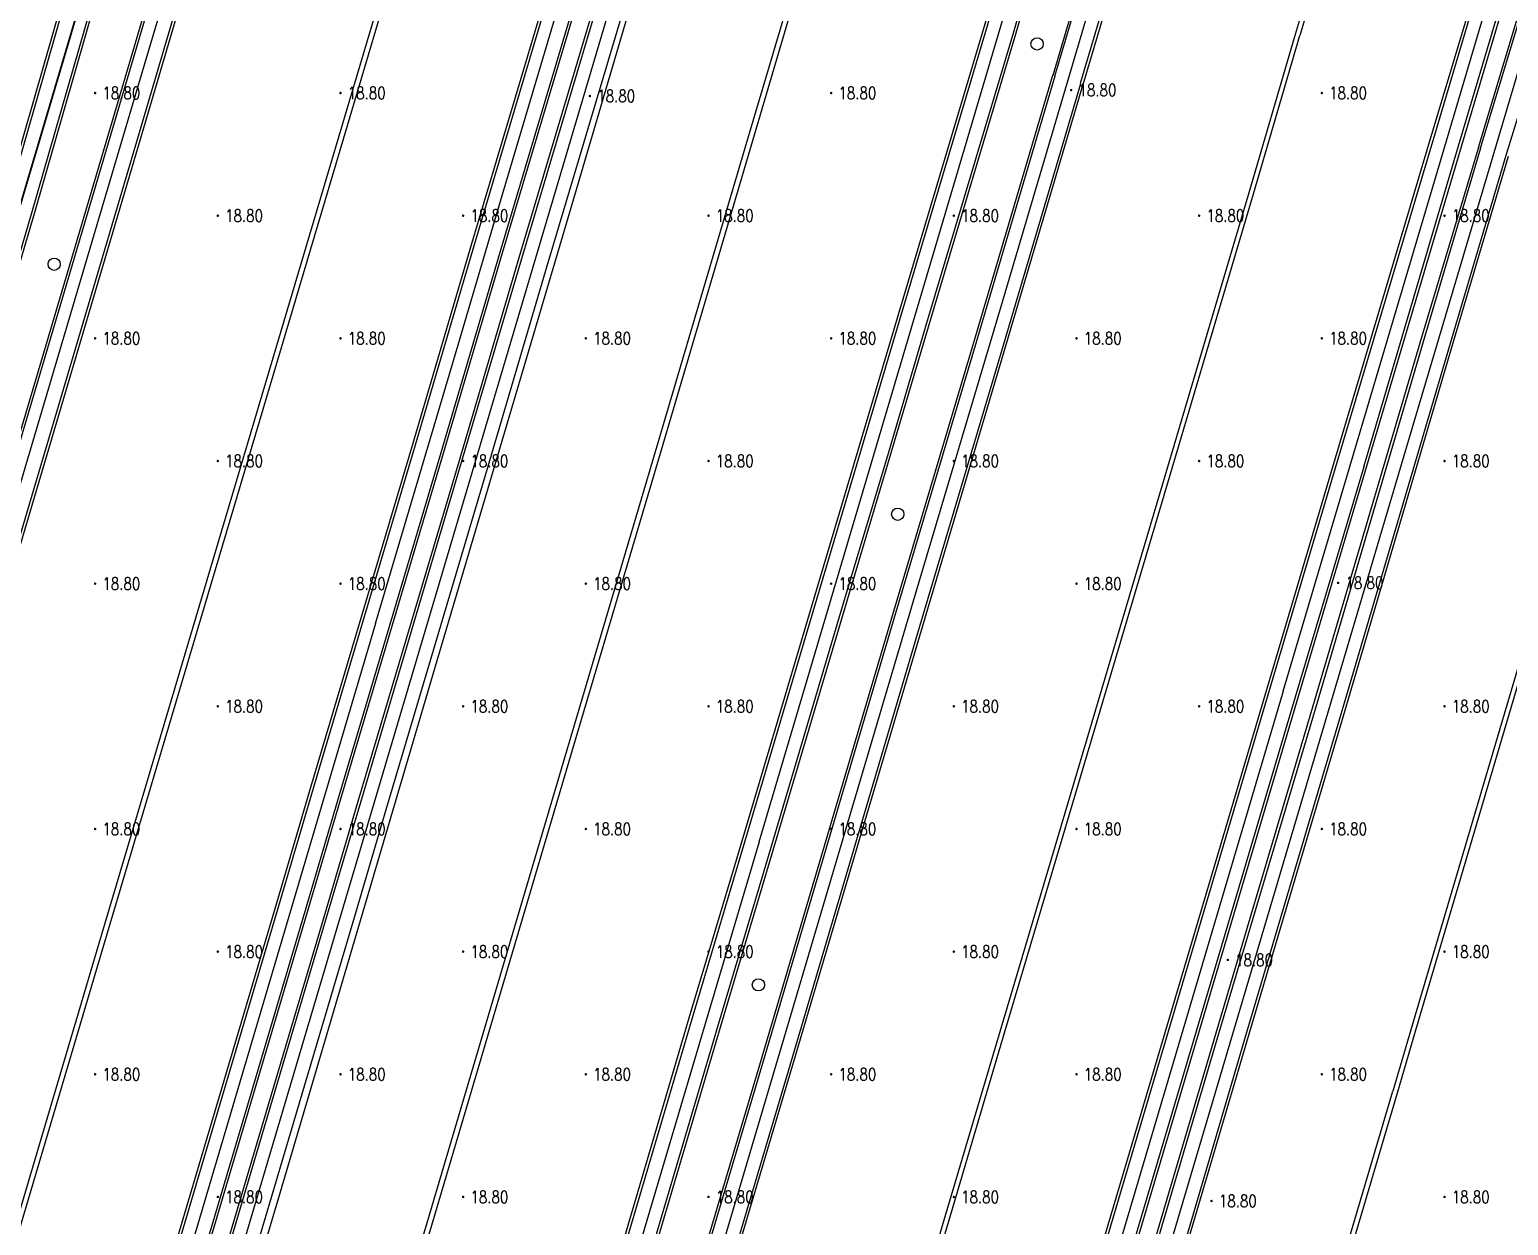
# Model space of a CAD drawing. Extents: x 404846 to 408477, y 3390929 to 3392894.
# Drawn here: x 406306 to 406426.6, y 3391882.1 to 3391979.6 of the extents above; entities that cross this region are included whole.
import ezdxf
from ezdxf.enums import TextEntityAlignment as Align

# ---------------------------------------------------------------- set-up
doc = ezdxf.new("R2010")
doc.units = 0
doc.header["$LTSCALE"] = 0.5
doc.layers.get('0').update_dxf_attribs({"linetype": 'CONTINUOUS'})
for name, color, linetype in [('3221', 6, 'CONTINUOUS'), ('GCD', 1, 'CONTINUOUS'), ('GXYZ', 2, 'CONTINUOUS'), ('JMD', 6, 'CONTINUOUS'), ('SXSS', 5, 'CONTINUOUS'), ('ZBTZ', 3, 'CONTINUOUS')]:
    doc.layers.add(name, color=color, linetype=linetype)
doc.styles.add('HZ', font='rs.shx', dxfattribs={"width": 0.8, "bigfont": 'hztxt.shx'})
doc.linetypes.add('1161', pattern='A,0,[149,AAA.SHX,S=0.15,R=0,X=0,Y=0],-1.6', length=1.6)
doc.linetypes.add('444', pattern='A,4.5,[145,AAA.SHX,S=1,R=0,X=0,Y=1],4.5,-0.5,[146,AAA.SHX,S=1,R=0,X=0,Y=0],-0.5', length=10)

# ---------------------------------------------------------------- blocks, each defined once
blk = doc.blocks.new('GC200')
at = {"linetype": 'Continuous', "const_width": 0.2, "flags": 128}
blk.add_lwpolyline([(-0.1, 0, 1), (0.1, 0, 1)], format="xyb", close=True, dxfattribs=at)
blk = doc.blocks.new('gc188')
blk.add_circle((0, 0), 1)

msp = doc.modelspace()

# ---------------------------------------------------------------- linework, layer by layer
at = {"layer": '3221', "color": 6}
for points in [[(406222.058, 3391793.734, 18.825), (406240.981, 3391857.474, 18.967), (406248.828, 3391883.928, 18.765), (406252.893, 3391897.652, 18.789), (406260.068, 3391921.948, 19.008), (406269.552, 3391953.881, 18.843), (406283.226, 3391999.984, 18.679), (406291.42, 3392027.632, 18.98), (406300.826, 3392059.43, 18.755), (406330.553, 3392050.637, 18.755), (406321.145, 3392018.83, 18.98), (406312.946, 3391991.169, 18.679), (406299.271, 3391945.06, 18.843), (406289.792, 3391913.146, 19.008), (406282.617, 3391888.848, 18.789), (406278.55, 3391875.118, 18.765), (406270.699, 3391848.652, 18.967), (406251.776, 3391784.914, 18.825), (406246.28, 3391766.397, 18.855), (406243.272, 3391756.231, 18.84), (406241.392, 3391749.888, 18.828), (406236.715, 3391733.919, 18.759), (406231.935, 3391717.868, 18.788), (406225.742, 3391696.817, 18.729)], [(406334.222, 3391931.143, 18.679), (406340.457, 3391952.196, 18.579), (406344.53, 3391966.029, 18.463), (406348.882, 3391980.64, 18.525), (406355.153, 3392001.822, 18.498), (406359.486, 3392016.39, 18.585), (406362.772, 3392027.563, 18.641), (406366.544, 3392040.126, 18.762), (406336.854, 3392049.041, 18.762), (406333.056, 3392036.395, 18.641), (406329.758, 3392025.182, 18.585), (406325.434, 3392010.641, 18.498), (406319.165, 3391989.465, 18.525), (406314.806, 3391974.832, 18.463), (406310.726, 3391960.975, 18.579), (406304.499, 3391939.947, 18.679)], [(406365.489, 3391913.345, 18.584), (406383.759, 3391974.973, 19.026), (406396.401, 3392017.698, 18.747), (406400.09, 3392030.164, 18.747), (406370.364, 3392038.96, 18.747), (406366.675, 3392026.494, 18.747), (406354.036, 3391983.777, 19.026), (406335.764, 3391922.146, 18.584)], [(406408.206, 3391925.61, 18.706), (406415.012, 3391948.502, 18.91), (406421.312, 3391969.747, 18.91), (406426.414, 3391987.021, 18.91), (406432.267, 3392006.784, 18.766), (406436.05, 3392019.533, 18.696), (406406.331, 3392028.353, 18.696), (406402.545, 3392015.595, 18.766), (406396.687, 3391995.813, 18.91), (406391.586, 3391978.544, 18.91), (406385.294, 3391957.326, 18.91), (406378.486, 3391934.427, 18.706)], [(406448.421, 3391938.186, 18.769), (406459.185, 3391974.446, 18.769), (406466.823, 3392000.308, 18.734), (406469.598, 3392009.529, 18.743), (406439.892, 3392018.393, 18.743), (406437.115, 3392009.166, 18.734), (406429.461, 3391983.247, 18.769), (406418.703, 3391947.009, 18.769)], [(406282.617, 3391888.848, 18.789), (406297.461, 3391938.988, 18.995), (406313.279, 3391992.346, 18.85)], [(406418.703, 3391947.009, 18.769), (406394.464, 3391865.18, 18.604), (406383.279, 3391827.41, 18.57), (406380.784, 3391819.056, 18.637)], [(406378.486, 3391934.427, 18.706), (406367.717, 3391898.066, 18.882), (406345.171, 3391821.945, 18.72)], [(406334.222, 3391931.143, 18.679), (406319.505, 3391881.433, 18.678), (406307.125, 3391839.543, 18.77)], [(406408.206, 3391925.61, 18.706), (406397.441, 3391889.263, 18.882), (406374.895, 3391813.142, 18.72)], [(406335.764, 3391922.146, 18.584), (406329.394, 3391900.619, 18.608), (406320.559, 3391870.83, 18.579), (406312.112, 3391842.334, 18.768)], [(406365.489, 3391913.345, 18.584), (406359.117, 3391891.813, 18.608), (406350.28, 3391862.018, 18.579), (406341.834, 3391833.523, 18.768)]]:
    msp.add_polyline3d(points, dxfattribs=at)
at = {"layer": 'JMD', "linetype": '444', "elevation": 20.629, "flags": 128}
msp.add_lwpolyline([(406361.15, 3392002.116), (406360.531, 3392000.301), (406349.817, 3391963.911), (406339.215, 3391928.078), (406326.307, 3391884.315), (406312.99, 3391839.684)], dxfattribs=at)
at = {"layer": 'SXSS', "linetype": 'Continuous', "flags": 128}
for points, elevation in [([(406295.649, 3391849.538), (406300.396, 3391865.583), (406306.796, 3391887.138), (406312.282, 3391905.654), (406338.73, 3391994.626), (406342.266, 3392006.761), (406341.867, 3392006.877), (406338.331, 3391994.744), (406311.883, 3391905.772), (406306.398, 3391887.256), (406299.997, 3391865.701), (406295.25, 3391849.656)], 18.697), ([(406325.767, 3391839.515), (406330.38, 3391855.112), (406337.624, 3391879.526), (406350.603, 3391923.416), (406356.552, 3391943.484), (406364.714, 3391971.097), (406370.126, 3391989.342)], 18.695), ([(406326.173, 3391839.395), (406330.785, 3391854.992), (406338.03, 3391879.406), (406351.009, 3391923.295), (406356.957, 3391943.364), (406365.12, 3391970.976), (406370.505, 3391989.235)], 18.695), ([(406409.207, 3391979.179), (406411.42, 3391986.548), (406411.773, 3391986.442), (406409.565, 3391979.074)], 18.712), ([(406362.554, 3391821.63), (406368.198, 3391840.581), (406376.059, 3391867.228), (406380.588, 3391882.519), (406384.545, 3391895.853), (406389.928, 3391913.967), (406398.158, 3391941.691), (406405.425, 3391966.262), (406409.207, 3391979.179)], 18.828), ([(406362.912, 3391821.523), (406368.556, 3391840.475), (406376.417, 3391867.123), (406380.946, 3391882.413), (406384.903, 3391895.747), (406390.286, 3391913.861), (406398.515, 3391941.585), (406405.784, 3391966.156), (406409.565, 3391979.074)], 18.828), ([(406417.53, 3391892.88), (406418.995, 3391897.892), (406427.757, 3391927.491), (406434.182, 3391949.132), (406439.894, 3391968.382), (406442.543, 3391977.322), (406442.158, 3391977.436), (406439.509, 3391968.496), (406433.797, 3391949.246), (406427.372, 3391927.605), (406418.609, 3391898.005), (406417.144, 3391892.993)], 18.514), ([(406394.708, 3391817.245), (406401.836, 3391841.23), (406417.144, 3391892.993)], 18.565), ([(406395.078, 3391817.135), (406402.206, 3391841.12), (406417.53, 3391892.88)], 18.565)]:
    msp.add_lwpolyline(points, dxfattribs=dict(at, elevation=elevation))
at = {"layer": 'ZBTZ', "linetype": '1161', "flags": 128}
for points, elevation in [([(406306.445, 3391841.109), (406310.223, 3391853.751), (406317.283, 3391877.576), (406326.464, 3391908.577), (406329.173, 3391917.715), (406337.469, 3391945.698), (406342.299, 3391962.037), (406348.863, 3391984.12), (406355.01, 3392004.904), (406361.455, 3392026.662), (406365.378, 3392039.937), (406367.468, 3392039.319), (406363.544, 3392026.044), (406357.099, 3392004.285), (406350.953, 3391983.498)], 18.787), ([(406388.201, 3391985.422), (406391.991, 3391998.29), (406398.724, 3392020.967), (406401.219, 3392029.349), (406401.866, 3392031.496), (406405.584, 3392030.315), (406405.004, 3392028.269), (406403.074, 3392021.929), (406394.202, 3391991.925), (406389.425, 3391975.81)], 18.81), ([(406389.598, 3391975.759), (406394.375, 3391991.874), (406403.247, 3392021.877), (406405.177, 3392028.216), (406407.245, 3392027.587), (406405.317, 3392021.255), (406396.448, 3391991.26), (406391.67, 3391975.145)], 18.849), ([(406424.126, 3391969.939), (406428.411, 3391984.157), (406438.536, 3392018.344), (406439.131, 3392020.412), (406437.781, 3392020.857), (406437.111, 3392018.678), (406430.548, 3391996.39), (406422.72, 3391970.002), (406414.986, 3391943.857)], 18.921), ([(406414.782, 3391943.917), (406422.516, 3391970.062), (406430.344, 3391996.45), (406436.907, 3392018.738), (406434.845, 3392019.345), (406428.283, 3391997.06), (406420.455, 3391970.673), (406412.678, 3391944.542)], 18.926), ([(406424.302, 3391969.885), (406428.588, 3391984.105), (406438.712, 3392018.292)], 18.975), ([(406438.712, 3392018.292), (406440.728, 3392017.591), (406436.782, 3392004.235), (406430.126, 3391981.788), (406428.126, 3391975), (406426.358, 3391969.277)], 18.859), ([(406306.231, 3391841.173), (406310.004, 3391853.816), (406317.064, 3391877.641), (406326.244, 3391908.642), (406328.954, 3391917.78), (406337.25, 3391945.763), (406342.08, 3391962.102), (406348.643, 3391984.185), (406354.396, 3392003.741), (406354.327, 3392003.763)], 18.789), ([(406276.753, 3391850.655), (406279.668, 3391860.494), (406285.564, 3391880.298), (406293.981, 3391908.748), (406299.548, 3391927.477), (406312.491, 3391971.095), (406321.893, 3392002.994)], 18.79), ([(406276.934, 3391850.602), (406279.849, 3391860.44), (406285.745, 3391880.244), (406294.162, 3391908.694), (406299.729, 3391927.423), (406312.672, 3391971.042), (406322.074, 3392002.941)], 18.79), ([(406279.023, 3391849.982), (406281.938, 3391859.819), (406287.834, 3391879.624), (406296.252, 3391908.075), (406301.819, 3391926.802), (406314.761, 3391970.424), (406324.165, 3392002.325)], 18.79), ([(406279.244, 3391849.917), (406282.159, 3391859.754), (406288.055, 3391879.559), (406296.472, 3391908.009), (406302.039, 3391926.737), (406314.982, 3391970.358), (406324.385, 3392002.26)], 18.79), ([(406270.107, 3391851.005), (406275.698, 3391869.994), (406280.171, 3391885.08), (406288.034, 3391911.709), (406294.637, 3391934.01), (406299.551, 3391950.562), (406303.91, 3391965.275), (406312.126, 3391993.883)], 18.852), ([(406270.288, 3391850.951), (406275.917, 3391869.929), (406280.39, 3391885.015), (406288.253, 3391911.644), (406294.856, 3391933.945), (406299.77, 3391950.497), (406304.129, 3391965.211), (406312.346, 3391993.82)], 18.852), ([(406272.348, 3391850.338), (406277.994, 3391869.313), (406282.467, 3391884.401), (406290.33, 3391911.03), (406296.933, 3391933.33), (406301.847, 3391949.881), (406306.209, 3391964.605), (406314.428, 3391993.222)], 18.852), ([(406272.539, 3391850.284), (406278.203, 3391869.252), (406282.676, 3391884.339), (406290.54, 3391910.968), (406297.142, 3391933.268), (406302.056, 3391949.819), (406306.418, 3391964.544), (406314.638, 3391993.162)], 18.852), ([(406391.904, 3391975.075), (406396.701, 3391991.199)], 18.963), ([(406340.603, 3391834.117), (406345.412, 3391850.26), (406351.33, 3391870.267), (406359.801, 3391898.977), (406363.884, 3391912.674), (406370.183, 3391933.929), (406373.566, 3391945.258), (406376.763, 3391956.061), (406383.915, 3391980.033), (406385.718, 3391986.149)], 18.681), ([(406340.832, 3391834.049), (406345.641, 3391850.192), (406351.559, 3391870.199), (406360.03, 3391898.909), (406364.113, 3391912.605), (406370.412, 3391933.86), (406373.795, 3391945.189), (406376.992, 3391955.993), (406384.144, 3391979.967), (406385.885, 3391986.082)], 18.681), ([(406342.925, 3391833.426), (406347.735, 3391849.571), (406353.653, 3391869.58), (406362.124, 3391898.288), (406366.206, 3391911.983), (406372.506, 3391933.238), (406375.888, 3391944.567), (406379.086, 3391955.371), (406386.241, 3391979.355), (406387.986, 3391985.484)], 18.681), ([(406343.14, 3391833.362), (406347.949, 3391849.507), (406353.868, 3391869.517), (406362.339, 3391898.224), (406366.421, 3391911.919), (406372.721, 3391933.174), (406376.103, 3391944.503), (406379.3, 3391955.307), (406386.456, 3391979.293), (406388.201, 3391985.422)], 18.681), ([(406308.559, 3391840.48), (406312.313, 3391853.132), (406319.373, 3391876.957), (406328.554, 3391907.957), (406331.263, 3391917.095), (406339.56, 3391945.079), (406344.389, 3391961.417), (406350.953, 3391983.498)], 18.77), ([(406308.748, 3391840.424), (406312.502, 3391853.076), (406319.562, 3391876.901), (406328.743, 3391907.901), (406331.452, 3391917.039), (406339.748, 3391945.023), (406344.578, 3391961.361), (406351.141, 3391983.442)], 18.77), ([(406310.11, 3391840.02), (406313.864, 3391852.672), (406320.924, 3391876.497), (406330.105, 3391907.498), (406332.814, 3391916.635), (406341.11, 3391944.62), (406345.94, 3391960.958), (406352.503, 3391983.038)], 18.77), ([(406310.318, 3391839.958), (406314.072, 3391852.61), (406321.132, 3391876.436), (406330.313, 3391907.436), (406333.022, 3391916.574), (406341.319, 3391944.559), (406346.148, 3391960.896), (406352.711, 3391982.976)], 18.77), ([(406423.971, 3391983.229), (406420.23, 3391970.739), (406412.449, 3391944.61)], 18.945), ([(406312.391, 3391839.343), (406316.145, 3391851.996), (406323.205, 3391875.821), (406332.386, 3391906.822), (406335.095, 3391915.959), (406343.392, 3391943.945), (406348.221, 3391960.281), (406354.784, 3391982.36)], 18.77), ([(406389.41, 3391975.815), (406383.027, 3391954.204), (406376.295, 3391931.562), (406365.582, 3391895.312), (406357.266, 3391867.345), (406351.129, 3391846.542), (406343.98, 3391822.46)], 18.837), ([(406389.598, 3391975.759), (406383.215, 3391954.148), (406376.483, 3391931.506), (406365.77, 3391895.256), (406357.454, 3391867.29), (406351.318, 3391846.486), (406344.168, 3391822.404)], 18.837), ([(406391.688, 3391975.142), (406385.304, 3391953.529), (406378.572, 3391930.887), (406367.859, 3391894.637), (406359.544, 3391866.671), (406353.407, 3391845.868), (406346.257, 3391821.784)], 18.837), ([(406391.885, 3391975.083), (406385.502, 3391953.47), (406378.77, 3391930.828), (406368.056, 3391894.579), (406359.741, 3391866.612), (406353.605, 3391845.81), (406346.455, 3391821.725)], 18.837), ([(406424.126, 3391969.939), (406419.532, 3391954.637), (406410.607, 3391924.305), (406402.717, 3391897.736)], 18.669), ([(406424.302, 3391969.885), (406419.766, 3391954.568), (406410.841, 3391924.236), (406402.951, 3391897.667)], 18.649), ([(406426.358, 3391969.277), (406421.822, 3391953.961), (406412.897, 3391923.628), (406405.006, 3391897.057)], 18.476), ([(406426.563, 3391969.216), (406422.027, 3391953.9), (406413.102, 3391923.567), (406405.211, 3391896.996)], 18.476), ([(406412.449, 3391944.61), (406406.405, 3391924.262), (406398.769, 3391898.491), (406388.389, 3391863.458), (406380.213, 3391835.858), (406375.693, 3391820.583)], 18.758), ([(406412.678, 3391944.542), (406406.634, 3391924.194), (406398.998, 3391898.423), (406388.618, 3391863.39), (406380.441, 3391835.79), (406375.921, 3391820.516)], 18.758), ([(406414.782, 3391943.917), (406408.738, 3391923.57), (406401.102, 3391897.799), (406390.722, 3391862.767), (406382.546, 3391835.167), (406378.026, 3391819.893)], 18.758), ([(406414.986, 3391943.857), (406408.933, 3391923.512), (406401.297, 3391897.741), (406390.917, 3391862.709), (406382.741, 3391835.109), (406378.221, 3391819.835)], 18.758), ([(406402.717, 3391897.736), (406398.873, 3391884.67), (406392.804, 3391864.1), (406379.514, 3391819.304)], 18.716), ([(406402.951, 3391897.667), (406399.077, 3391884.61), (406393.008, 3391864.04), (406379.718, 3391819.243)], 18.716), ([(406405.006, 3391897.057), (406399.862, 3391879.552), (406392.053, 3391853.217), (406381.866, 3391818.757)], 18.686), ([(406405.211, 3391896.996), (406400.053, 3391879.495), (406392.245, 3391853.16), (406382.058, 3391818.7)], 18.686)]:
    msp.add_lwpolyline(points, dxfattribs=dict(at, elevation=elevation))

# ---------------------------------------------------------------- block references
at = {"layer": 'GCD', "linetype": 'Continuous'}
ref = msp.add_blockref('GC200', (406311.358, 3391974.379, 18.8), dxfattribs=dict(at, xscale=0.5, yscale=0.5, zscale=0.5))
ref.add_attrib('height', '18.80', dxfattribs={"linetype": 'Continuous', "height": 1, "style": 'HZ', "width": 0.8}).set_placement((406311.958, 3391974.379, 18.8), align=Align.MIDDLE_LEFT)
ref = msp.add_blockref('GC200', (406331.358, 3391974.379, 18.8), dxfattribs=dict(at, xscale=0.5, yscale=0.5, zscale=0.5))
ref.add_attrib('height', '18.80', dxfattribs={"linetype": 'Continuous', "height": 1, "style": 'HZ', "width": 0.8}).set_placement((406331.958, 3391974.379, 18.8), align=Align.MIDDLE_LEFT)
ref = msp.add_blockref('GC200', (406351.698, 3391974.134, 18.8), dxfattribs=dict(at, xscale=0.5, yscale=0.5, zscale=0.5))
ref.add_attrib('height', '18.80', dxfattribs={"linetype": 'Continuous', "height": 1, "style": 'HZ', "width": 0.8}).set_placement((406352.298, 3391974.134, 18.8), align=Align.MIDDLE_LEFT)
ref = msp.add_blockref('GC200', (406371.358, 3391974.379, 18.8), dxfattribs=dict(at, xscale=0.5, yscale=0.5, zscale=0.5))
ref.add_attrib('height', '18.80', dxfattribs={"linetype": 'Continuous', "height": 1, "style": 'HZ', "width": 0.8}).set_placement((406371.958, 3391974.379, 18.8), align=Align.MIDDLE_LEFT)
ref = msp.add_blockref('GC200', (406390.931, 3391974.621, 18.8), dxfattribs=dict(at, xscale=0.5, yscale=0.5, zscale=0.5))
ref.add_attrib('height', '18.80', dxfattribs={"linetype": 'Continuous', "height": 1, "style": 'HZ', "width": 0.8}).set_placement((406391.531, 3391974.621, 18.8), align=Align.MIDDLE_LEFT)
ref = msp.add_blockref('GC200', (406411.358, 3391974.379, 18.8), dxfattribs=dict(at, xscale=0.5, yscale=0.5, zscale=0.5))
ref.add_attrib('height', '18.80', dxfattribs={"linetype": 'Continuous', "height": 1, "style": 'HZ', "width": 0.8}).set_placement((406411.958, 3391974.379, 18.8), align=Align.MIDDLE_LEFT)
ref = msp.add_blockref('GC200', (406321.358, 3391964.379, 18.8), dxfattribs=dict(at, xscale=0.5, yscale=0.5, zscale=0.5))
ref.add_attrib('height', '18.80', dxfattribs={"linetype": 'Continuous', "height": 1, "style": 'HZ', "width": 0.8}).set_placement((406321.958, 3391964.379, 18.8), align=Align.MIDDLE_LEFT)
ref = msp.add_blockref('GC200', (406341.358, 3391964.379, 18.8), dxfattribs=dict(at, xscale=0.5, yscale=0.5, zscale=0.5))
ref.add_attrib('height', '18.80', dxfattribs={"linetype": 'Continuous', "height": 1, "style": 'HZ', "width": 0.8}).set_placement((406341.958, 3391964.379, 18.8), align=Align.MIDDLE_LEFT)
ref = msp.add_blockref('GC200', (406361.358, 3391964.379, 18.8), dxfattribs=dict(at, xscale=0.5, yscale=0.5, zscale=0.5))
ref.add_attrib('height', '18.80', dxfattribs={"linetype": 'Continuous', "height": 1, "style": 'HZ', "width": 0.8}).set_placement((406361.958, 3391964.379, 18.8), align=Align.MIDDLE_LEFT)
ref = msp.add_blockref('GC200', (406381.358, 3391964.379, 18.8), dxfattribs=dict(at, xscale=0.5, yscale=0.5, zscale=0.5))
ref.add_attrib('height', '18.80', dxfattribs={"linetype": 'Continuous', "height": 1, "style": 'HZ', "width": 0.8}).set_placement((406381.958, 3391964.379, 18.8), align=Align.MIDDLE_LEFT)
ref = msp.add_blockref('GC200', (406401.358, 3391964.379, 18.8), dxfattribs=dict(at, xscale=0.5, yscale=0.5, zscale=0.5))
ref.add_attrib('height', '18.80', dxfattribs={"linetype": 'Continuous', "height": 1, "style": 'HZ', "width": 0.8}).set_placement((406401.958, 3391964.379, 18.8), align=Align.MIDDLE_LEFT)
ref = msp.add_blockref('GC200', (406421.358, 3391964.379, 18.8), dxfattribs=dict(at, xscale=0.5, yscale=0.5, zscale=0.5))
ref.add_attrib('height', '18.80', dxfattribs={"linetype": 'Continuous', "height": 1, "style": 'HZ', "width": 0.8}).set_placement((406421.958, 3391964.379, 18.8), align=Align.MIDDLE_LEFT)
ref = msp.add_blockref('GC200', (406311.358, 3391954.379, 18.8), dxfattribs=dict(at, xscale=0.5, yscale=0.5, zscale=0.5))
ref.add_attrib('height', '18.80', dxfattribs={"linetype": 'Continuous', "height": 1, "style": 'HZ', "width": 0.8}).set_placement((406311.958, 3391954.379, 18.8), align=Align.MIDDLE_LEFT)
ref = msp.add_blockref('GC200', (406331.358, 3391954.379, 18.8), dxfattribs=dict(at, xscale=0.5, yscale=0.5, zscale=0.5))
ref.add_attrib('height', '18.80', dxfattribs={"linetype": 'Continuous', "height": 1, "style": 'HZ', "width": 0.8}).set_placement((406331.958, 3391954.379, 18.8), align=Align.MIDDLE_LEFT)
ref = msp.add_blockref('GC200', (406351.358, 3391954.379, 18.8), dxfattribs=dict(at, xscale=0.5, yscale=0.5, zscale=0.5))
ref.add_attrib('height', '18.80', dxfattribs={"linetype": 'Continuous', "height": 1, "style": 'HZ', "width": 0.8}).set_placement((406351.958, 3391954.379, 18.8), align=Align.MIDDLE_LEFT)
ref = msp.add_blockref('GC200', (406371.358, 3391954.379, 18.8), dxfattribs=dict(at, xscale=0.5, yscale=0.5, zscale=0.5))
ref.add_attrib('height', '18.80', dxfattribs={"linetype": 'Continuous', "height": 1, "style": 'HZ', "width": 0.8}).set_placement((406371.958, 3391954.379, 18.8), align=Align.MIDDLE_LEFT)
ref = msp.add_blockref('GC200', (406391.358, 3391954.379, 18.8), dxfattribs=dict(at, xscale=0.5, yscale=0.5, zscale=0.5))
ref.add_attrib('height', '18.80', dxfattribs={"linetype": 'Continuous', "height": 1, "style": 'HZ', "width": 0.8}).set_placement((406391.958, 3391954.379, 18.8), align=Align.MIDDLE_LEFT)
ref = msp.add_blockref('GC200', (406411.358, 3391954.379, 18.8), dxfattribs=dict(at, xscale=0.5, yscale=0.5, zscale=0.5))
ref.add_attrib('height', '18.80', dxfattribs={"linetype": 'Continuous', "height": 1, "style": 'HZ', "width": 0.8}).set_placement((406411.958, 3391954.379, 18.8), align=Align.MIDDLE_LEFT)
ref = msp.add_blockref('GC200', (406321.358, 3391944.379, 18.8), dxfattribs=dict(at, xscale=0.5, yscale=0.5, zscale=0.5))
ref.add_attrib('height', '18.80', dxfattribs={"linetype": 'Continuous', "height": 1, "style": 'HZ', "width": 0.8}).set_placement((406321.958, 3391944.379, 18.8), align=Align.MIDDLE_LEFT)
ref = msp.add_blockref('GC200', (406341.358, 3391944.379, 18.8), dxfattribs=dict(at, xscale=0.5, yscale=0.5, zscale=0.5))
ref.add_attrib('height', '18.80', dxfattribs={"linetype": 'Continuous', "height": 1, "style": 'HZ', "width": 0.8}).set_placement((406341.958, 3391944.379, 18.8), align=Align.MIDDLE_LEFT)
ref = msp.add_blockref('GC200', (406361.358, 3391944.379, 18.8), dxfattribs=dict(at, xscale=0.5, yscale=0.5, zscale=0.5))
ref.add_attrib('height', '18.80', dxfattribs={"linetype": 'Continuous', "height": 1, "style": 'HZ', "width": 0.8}).set_placement((406361.958, 3391944.379, 18.8), align=Align.MIDDLE_LEFT)
ref = msp.add_blockref('GC200', (406381.358, 3391944.379, 18.8), dxfattribs=dict(at, xscale=0.5, yscale=0.5, zscale=0.5))
ref.add_attrib('height', '18.80', dxfattribs={"linetype": 'Continuous', "height": 1, "style": 'HZ', "width": 0.8}).set_placement((406381.958, 3391944.379, 18.8), align=Align.MIDDLE_LEFT)
ref = msp.add_blockref('GC200', (406401.358, 3391944.379, 18.8), dxfattribs=dict(at, xscale=0.5, yscale=0.5, zscale=0.5))
ref.add_attrib('height', '18.80', dxfattribs={"linetype": 'Continuous', "height": 1, "style": 'HZ', "width": 0.8}).set_placement((406401.958, 3391944.379, 18.8), align=Align.MIDDLE_LEFT)
ref = msp.add_blockref('GC200', (406421.358, 3391944.379, 18.8), dxfattribs=dict(at, xscale=0.5, yscale=0.5, zscale=0.5))
ref.add_attrib('height', '18.80', dxfattribs={"linetype": 'Continuous', "height": 1, "style": 'HZ', "width": 0.8}).set_placement((406421.958, 3391944.379, 18.8), align=Align.MIDDLE_LEFT)
ref = msp.add_blockref('GC200', (406311.358, 3391934.379, 18.8), dxfattribs=dict(at, xscale=0.5, yscale=0.5, zscale=0.5))
ref.add_attrib('height', '18.80', dxfattribs={"linetype": 'Continuous', "height": 1, "style": 'HZ', "width": 0.8}).set_placement((406311.958, 3391934.379, 18.8), align=Align.MIDDLE_LEFT)
ref = msp.add_blockref('GC200', (406331.358, 3391934.379, 18.8), dxfattribs=dict(at, xscale=0.5, yscale=0.5, zscale=0.5))
ref.add_attrib('height', '18.80', dxfattribs={"linetype": 'Continuous', "height": 1, "style": 'HZ', "width": 0.8}).set_placement((406331.958, 3391934.379, 18.8), align=Align.MIDDLE_LEFT)
ref = msp.add_blockref('GC200', (406351.358, 3391934.379, 18.8), dxfattribs=dict(at, xscale=0.5, yscale=0.5, zscale=0.5))
ref.add_attrib('height', '18.80', dxfattribs={"linetype": 'Continuous', "height": 1, "style": 'HZ', "width": 0.8}).set_placement((406351.958, 3391934.379, 18.8), align=Align.MIDDLE_LEFT)
ref = msp.add_blockref('GC200', (406371.358, 3391934.379, 18.8), dxfattribs=dict(at, xscale=0.5, yscale=0.5, zscale=0.5))
ref.add_attrib('height', '18.80', dxfattribs={"linetype": 'Continuous', "height": 1, "style": 'HZ', "width": 0.8}).set_placement((406371.958, 3391934.379, 18.8), align=Align.MIDDLE_LEFT)
ref = msp.add_blockref('GC200', (406391.358, 3391934.379, 18.8), dxfattribs=dict(at, xscale=0.5, yscale=0.5, zscale=0.5))
ref.add_attrib('height', '18.80', dxfattribs={"linetype": 'Continuous', "height": 1, "style": 'HZ', "width": 0.8}).set_placement((406391.958, 3391934.379, 18.8), align=Align.MIDDLE_LEFT)
ref = msp.add_blockref('GC200', (406412.691, 3391934.445, 18.8), dxfattribs=dict(at, xscale=0.5, yscale=0.5, zscale=0.5))
ref.add_attrib('height', '18.80', dxfattribs={"linetype": 'Continuous', "height": 1, "style": 'HZ', "width": 0.8}).set_placement((406413.291, 3391934.445, 18.8), align=Align.MIDDLE_LEFT)
ref = msp.add_blockref('GC200', (406321.358, 3391924.379, 18.8), dxfattribs=dict(at, xscale=0.5, yscale=0.5, zscale=0.5))
ref.add_attrib('height', '18.80', dxfattribs={"linetype": 'Continuous', "height": 1, "style": 'HZ', "width": 0.8}).set_placement((406321.958, 3391924.379, 18.8), align=Align.MIDDLE_LEFT)
ref = msp.add_blockref('GC200', (406341.358, 3391924.379, 18.8), dxfattribs=dict(at, xscale=0.5, yscale=0.5, zscale=0.5))
ref.add_attrib('height', '18.80', dxfattribs={"linetype": 'Continuous', "height": 1, "style": 'HZ', "width": 0.8}).set_placement((406341.958, 3391924.379, 18.8), align=Align.MIDDLE_LEFT)
ref = msp.add_blockref('GC200', (406361.358, 3391924.379, 18.8), dxfattribs=dict(at, xscale=0.5, yscale=0.5, zscale=0.5))
ref.add_attrib('height', '18.80', dxfattribs={"linetype": 'Continuous', "height": 1, "style": 'HZ', "width": 0.8}).set_placement((406361.958, 3391924.379, 18.8), align=Align.MIDDLE_LEFT)
ref = msp.add_blockref('GC200', (406381.358, 3391924.379, 18.8), dxfattribs=dict(at, xscale=0.5, yscale=0.5, zscale=0.5))
ref.add_attrib('height', '18.80', dxfattribs={"linetype": 'Continuous', "height": 1, "style": 'HZ', "width": 0.8}).set_placement((406381.958, 3391924.379, 18.8), align=Align.MIDDLE_LEFT)
ref = msp.add_blockref('GC200', (406401.358, 3391924.379, 18.8), dxfattribs=dict(at, xscale=0.5, yscale=0.5, zscale=0.5))
ref.add_attrib('height', '18.80', dxfattribs={"linetype": 'Continuous', "height": 1, "style": 'HZ', "width": 0.8}).set_placement((406401.958, 3391924.379, 18.8), align=Align.MIDDLE_LEFT)
ref = msp.add_blockref('GC200', (406421.358, 3391924.379, 18.8), dxfattribs=dict(at, xscale=0.5, yscale=0.5, zscale=0.5))
ref.add_attrib('height', '18.80', dxfattribs={"linetype": 'Continuous', "height": 1, "style": 'HZ', "width": 0.8}).set_placement((406421.958, 3391924.379, 18.8), align=Align.MIDDLE_LEFT)
ref = msp.add_blockref('GC200', (406311.358, 3391914.379, 18.8), dxfattribs=dict(at, xscale=0.5, yscale=0.5, zscale=0.5))
ref.add_attrib('height', '18.80', dxfattribs={"linetype": 'Continuous', "height": 1, "style": 'HZ', "width": 0.8}).set_placement((406311.958, 3391914.379, 18.8), align=Align.MIDDLE_LEFT)
ref = msp.add_blockref('GC200', (406331.358, 3391914.379, 18.8), dxfattribs=dict(at, xscale=0.5, yscale=0.5, zscale=0.5))
ref.add_attrib('height', '18.80', dxfattribs={"linetype": 'Continuous', "height": 1, "style": 'HZ', "width": 0.8}).set_placement((406331.958, 3391914.379, 18.8), align=Align.MIDDLE_LEFT)
ref = msp.add_blockref('GC200', (406351.358, 3391914.379, 18.8), dxfattribs=dict(at, xscale=0.5, yscale=0.5, zscale=0.5))
ref.add_attrib('height', '18.80', dxfattribs={"linetype": 'Continuous', "height": 1, "style": 'HZ', "width": 0.8}).set_placement((406351.958, 3391914.379, 18.8), align=Align.MIDDLE_LEFT)
ref = msp.add_blockref('GC200', (406371.358, 3391914.379, 18.8), dxfattribs=dict(at, xscale=0.5, yscale=0.5, zscale=0.5))
ref.add_attrib('height', '18.80', dxfattribs={"linetype": 'Continuous', "height": 1, "style": 'HZ', "width": 0.8}).set_placement((406371.958, 3391914.379, 18.8), align=Align.MIDDLE_LEFT)
ref = msp.add_blockref('GC200', (406391.358, 3391914.379, 18.8), dxfattribs=dict(at, xscale=0.5, yscale=0.5, zscale=0.5))
ref.add_attrib('height', '18.80', dxfattribs={"linetype": 'Continuous', "height": 1, "style": 'HZ', "width": 0.8}).set_placement((406391.958, 3391914.379, 18.8), align=Align.MIDDLE_LEFT)
ref = msp.add_blockref('GC200', (406411.358, 3391914.379, 18.8), dxfattribs=dict(at, xscale=0.5, yscale=0.5, zscale=0.5))
ref.add_attrib('height', '18.80', dxfattribs={"linetype": 'Continuous', "height": 1, "style": 'HZ', "width": 0.8}).set_placement((406411.958, 3391914.379, 18.8), align=Align.MIDDLE_LEFT)
ref = msp.add_blockref('GC200', (406321.358, 3391904.379, 18.8), dxfattribs=dict(at, xscale=0.5, yscale=0.5, zscale=0.5))
ref.add_attrib('height', '18.80', dxfattribs={"linetype": 'Continuous', "height": 1, "style": 'HZ', "width": 0.8}).set_placement((406321.958, 3391904.379, 18.8), align=Align.MIDDLE_LEFT)
ref = msp.add_blockref('GC200', (406341.358, 3391904.379, 18.8), dxfattribs=dict(at, xscale=0.5, yscale=0.5, zscale=0.5))
ref.add_attrib('height', '18.80', dxfattribs={"linetype": 'Continuous', "height": 1, "style": 'HZ', "width": 0.8}).set_placement((406341.958, 3391904.379, 18.8), align=Align.MIDDLE_LEFT)
ref = msp.add_blockref('GC200', (406361.358, 3391904.379, 18.8), dxfattribs=dict(at, xscale=0.5, yscale=0.5, zscale=0.5))
ref.add_attrib('height', '18.80', dxfattribs={"linetype": 'Continuous', "height": 1, "style": 'HZ', "width": 0.8}).set_placement((406361.958, 3391904.379, 18.8), align=Align.MIDDLE_LEFT)
ref = msp.add_blockref('GC200', (406381.358, 3391904.379, 18.8), dxfattribs=dict(at, xscale=0.5, yscale=0.5, zscale=0.5))
ref.add_attrib('height', '18.80', dxfattribs={"linetype": 'Continuous', "height": 1, "style": 'HZ', "width": 0.8}).set_placement((406381.958, 3391904.379, 18.8), align=Align.MIDDLE_LEFT)
ref = msp.add_blockref('GC200', (406421.358, 3391904.379, 18.8), dxfattribs=dict(at, xscale=0.5, yscale=0.5, zscale=0.5))
ref.add_attrib('height', '18.80', dxfattribs={"linetype": 'Continuous', "height": 1, "style": 'HZ', "width": 0.8}).set_placement((406421.958, 3391904.379, 18.8), align=Align.MIDDLE_LEFT)
ref = msp.add_blockref('GC200', (406403.694, 3391903.705, 18.8), dxfattribs=dict(at, xscale=0.5, yscale=0.5, zscale=0.5))
ref.add_attrib('height', '18.80', dxfattribs={"linetype": 'Continuous', "height": 1, "style": 'HZ', "width": 0.8}).set_placement((406404.294, 3391903.705, 18.8), align=Align.MIDDLE_LEFT)
ref = msp.add_blockref('GC200', (406311.358, 3391894.379, 18.8), dxfattribs=dict(at, xscale=0.5, yscale=0.5, zscale=0.5))
ref.add_attrib('height', '18.80', dxfattribs={"linetype": 'Continuous', "height": 1, "style": 'HZ', "width": 0.8}).set_placement((406311.958, 3391894.379, 18.8), align=Align.MIDDLE_LEFT)
ref = msp.add_blockref('GC200', (406331.358, 3391894.379, 18.8), dxfattribs=dict(at, xscale=0.5, yscale=0.5, zscale=0.5))
ref.add_attrib('height', '18.80', dxfattribs={"linetype": 'Continuous', "height": 1, "style": 'HZ', "width": 0.8}).set_placement((406331.958, 3391894.379, 18.8), align=Align.MIDDLE_LEFT)
ref = msp.add_blockref('GC200', (406351.358, 3391894.379, 18.8), dxfattribs=dict(at, xscale=0.5, yscale=0.5, zscale=0.5))
ref.add_attrib('height', '18.80', dxfattribs={"linetype": 'Continuous', "height": 1, "style": 'HZ', "width": 0.8}).set_placement((406351.958, 3391894.379, 18.8), align=Align.MIDDLE_LEFT)
ref = msp.add_blockref('GC200', (406371.358, 3391894.379, 18.8), dxfattribs=dict(at, xscale=0.5, yscale=0.5, zscale=0.5))
ref.add_attrib('height', '18.80', dxfattribs={"linetype": 'Continuous', "height": 1, "style": 'HZ', "width": 0.8}).set_placement((406371.958, 3391894.379, 18.8), align=Align.MIDDLE_LEFT)
ref = msp.add_blockref('GC200', (406391.358, 3391894.379, 18.8), dxfattribs=dict(at, xscale=0.5, yscale=0.5, zscale=0.5))
ref.add_attrib('height', '18.80', dxfattribs={"linetype": 'Continuous', "height": 1, "style": 'HZ', "width": 0.8}).set_placement((406391.958, 3391894.379, 18.8), align=Align.MIDDLE_LEFT)
ref = msp.add_blockref('GC200', (406411.358, 3391894.379, 18.8), dxfattribs=dict(at, xscale=0.5, yscale=0.5, zscale=0.5))
ref.add_attrib('height', '18.80', dxfattribs={"linetype": 'Continuous', "height": 1, "style": 'HZ', "width": 0.8}).set_placement((406411.958, 3391894.379, 18.8), align=Align.MIDDLE_LEFT)
ref = msp.add_blockref('GC200', (406321.358, 3391884.379, 18.8), dxfattribs=dict(at, xscale=0.5, yscale=0.5, zscale=0.5))
ref.add_attrib('height', '18.80', dxfattribs={"linetype": 'Continuous', "height": 1, "style": 'HZ', "width": 0.8}).set_placement((406321.958, 3391884.379, 18.8), align=Align.MIDDLE_LEFT)
ref = msp.add_blockref('GC200', (406341.358, 3391884.379, 18.8), dxfattribs=dict(at, xscale=0.5, yscale=0.5, zscale=0.5))
ref.add_attrib('height', '18.80', dxfattribs={"linetype": 'Continuous', "height": 1, "style": 'HZ', "width": 0.8}).set_placement((406341.958, 3391884.379, 18.8), align=Align.MIDDLE_LEFT)
ref = msp.add_blockref('GC200', (406361.358, 3391884.379, 18.8), dxfattribs=dict(at, xscale=0.5, yscale=0.5, zscale=0.5))
ref.add_attrib('height', '18.80', dxfattribs={"linetype": 'Continuous', "height": 1, "style": 'HZ', "width": 0.8}).set_placement((406361.958, 3391884.379, 18.8), align=Align.MIDDLE_LEFT)
ref = msp.add_blockref('GC200', (406381.358, 3391884.379, 18.8), dxfattribs=dict(at, xscale=0.5, yscale=0.5, zscale=0.5))
ref.add_attrib('height', '18.80', dxfattribs={"linetype": 'Continuous', "height": 1, "style": 'HZ', "width": 0.8}).set_placement((406381.958, 3391884.379, 18.8), align=Align.MIDDLE_LEFT)
ref = msp.add_blockref('GC200', (406402.372, 3391884.05, 18.8), dxfattribs=dict(at, xscale=0.5, yscale=0.5, zscale=0.5))
ref.add_attrib('height', '18.80', dxfattribs={"linetype": 'Continuous', "height": 1, "style": 'HZ', "width": 0.8}).set_placement((406402.972, 3391884.05, 18.8), align=Align.MIDDLE_LEFT)
ref = msp.add_blockref('GC200', (406421.358, 3391884.379, 18.8), dxfattribs=dict(at, xscale=0.5, yscale=0.5, zscale=0.5))
ref.add_attrib('height', '18.80', dxfattribs={"linetype": 'Continuous', "height": 1, "style": 'HZ', "width": 0.8}).set_placement((406421.958, 3391884.379, 18.8), align=Align.MIDDLE_LEFT)
at = {"layer": 'GXYZ', "linetype": 'Continuous', "xscale": 0.5, "yscale": 0.5}
for p in [(406388.152, 3391978.38, 18.725), (406308.024, 3391960.421, 18.893), (406376.788, 3391940.036, 18.833), (406365.429, 3391901.675, 18.762)]:
    msp.add_blockref('gc188', p, dxfattribs=at)

doc.saveas('drawing.dxf')
